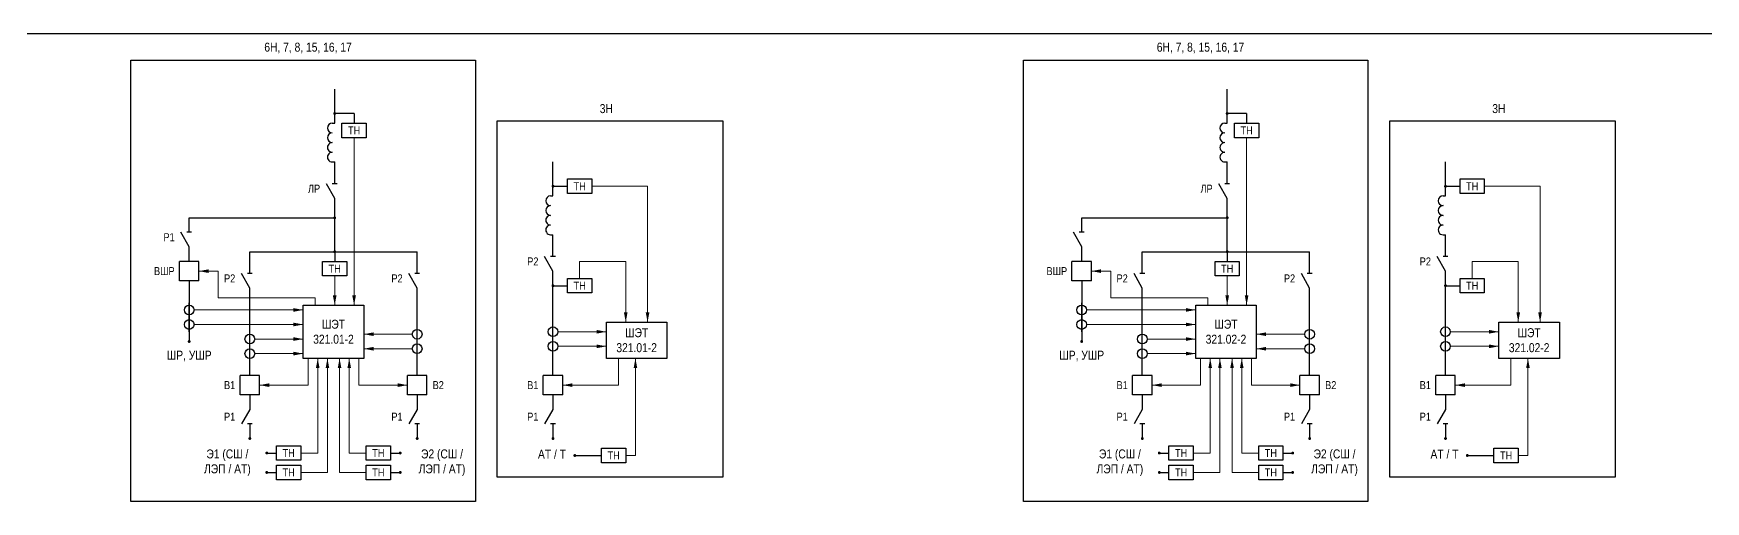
# Model space of a CAD drawing. Header units: millimetres. Extents: x -14593 to 14732, y -17400 to 5232.
# Drawn here: x 3184 to 3873, y -15801 to -15608 of the extents above; entities that cross this region are included whole.
import ezdxf
from ezdxf.enums import TextEntityAlignment as Align

# ---------------------------------------------------------------- set-up
doc = ezdxf.new("R2010")
doc.units = ezdxf.units.MM
doc.layers.add('Основная', color=7, linetype='Continuous', lineweight=30)
doc.layers.add('Тонкая', color=7, linetype='Continuous', lineweight=18)
doc.styles.add('Narrow', font='ARIALN.TTF')
doc.styles.add('Вывод', font='tahoma.ttf', dxfattribs={"height": 2.5})
doc.styles.add('Компонент', font='ARIALN.TTF', dxfattribs={"height": 3.5})

# ---------------------------------------------------------------- blocks, each defined once
blk = doc.blocks.new('*U80')
at = {"color": 0, "linetype": 'ByBlock'}
for p, q in [((0, 0), (-8, 0)), ((-8, -8), (-8, 0)), ((0, -8), (0, 0)), ((0, -8), (-8, -8))]:
    blk.add_line(p, q, dxfattribs=at)
at = {"layer": 'Основная', "style": 'Компонент'}
blk.add_attdef('ОУ', text='', height=3.5, dxfattribs=at).set_placement((-15, -3), align=Align.MIDDLE_CENTER)
blk = doc.blocks.new('*U18')
at = {"color": 0, "linetype": 'ByBlock'}
blk.add_line((0, 0), (6, 3.43), dxfattribs=at)
blk = doc.blocks.new('*U10')
at = {"color": 0}
blk.add_line((0, -1), (0, 1), dxfattribs=at)
blk = doc.blocks.new('*U79')
at = {"color": 0, "linetype": 'ByBlock'}
for p, q in [((0, 3), (0, 9)), ((0, -9), (0, -3))]:
    blk.add_line(p, q, dxfattribs=at)
at = {"color": 0, "linetype": 'ByBlock', "ltscale": 0.25, "rotation": 89.99999999999999}
for name, p in [('*U18', (0, -3)), ('*U10', (0, 3))]:
    blk.add_blockref(name, p, dxfattribs=at)
at = {"layer": 'Основная'}
for tag, height, style, p in [('В1', 2.5, 'Вывод', (2, 7)), ('ОУ', 3.5, 'Компонент', (-12, 0)), ('В2', 2.5, 'Вывод', (2, -7))]:
    blk.add_attdef(tag, text='', height=height, dxfattribs=dict(at, style=style)).set_placement(p, align=Align.MIDDLE_CENTER)
blk = doc.blocks.new('*U81')
at = {"color": 0, "linetype": 'ByBlock'}
for p, q in [((0, 9), (0, 3)), ((0, -3), (0, -9))]:
    blk.add_line(p, q, dxfattribs=at)
at = {"color": 0, "linetype": 'ByBlock', "ltscale": 0.25, "xscale": -1, "rotation": 90}
for name, p in [('*U18', (0, 3)), ('*U10', (0, -3))]:
    blk.add_blockref(name, p, dxfattribs=at)
at = {"layer": 'Основная'}
for tag, height, style, p in [('В2', 2.5, 'Вывод', (2, 7)), ('ОУ', 3.5, 'Компонент', (-12, 0)), ('В1', 2.5, 'Вывод', (2, -7))]:
    blk.add_attdef(tag, text='', height=height, dxfattribs=dict(at, style=style)).set_placement(p, align=Align.MIDDLE_CENTER)
blk = doc.blocks.new('*U86')
at = {"linetype": 'ByBlock'}
blk.add_circle((0, 0), 2, dxfattribs=at)
at = {"layer": 'Основная', "color": 0, "linetype": 'ByBlock', "lineweight": -2}
blk.add_line((0, -3), (0, 3), dxfattribs=at)
at = {"layer": 'Основная', "linetype": 'ByBlock', "style": 'Компонент'}
blk.add_attdef('ОУ', text='', height=3.5, dxfattribs=at).set_placement((-6, 0), align=Align.MIDDLE_CENTER)
blk = doc.blocks.new('*U83')
at = {"ltscale": 0.25}
for p, q in [((0, 8), (1, 8)), ((0, -8), (1, -8))]:
    blk.add_line(p, q, dxfattribs=at)
for centre, major_axis, start_param, end_param in [((0, 6), (0, -2), 3.141593, 6.283185), ((0, -2), (-2, 0), 4.712389, 7.853982), ((0, 2), (0, -2), 3.141593, 6.283185), ((0, -6), (-2, 0), 4.712389, 7.853982)]:
    blk.add_ellipse(centre, major_axis=major_axis, ratio=1, start_param=start_param, end_param=end_param, dxfattribs=at)
at = {"layer": 'Основная'}
for tag, height, style, p in [('В1', 2.5, 'Вывод', (5, 6)), ('ОУ', 3.5, 'Компонент', (-6, 0)), ('В2', 2.5, 'Вывод', (5, -6))]:
    blk.add_attdef(tag, text='', height=height, dxfattribs=dict(at, style=style)).set_placement(p, align=Align.MIDDLE_CENTER)

msp = doc.modelspace()

# ---------------------------------------------------------------- linework, layer by layer
at = {"layer": 'Основная'}
for points in [[(1015, -15608), (7555, -15608)], [(3308, -15645), (3308, -15631)], [(3676, -15645), (3676, -15631)], [(3316, -15641), (3308, -15641)], [(3316, -15641), (3316, -15645)], [(3684, -15641), (3676, -15641)], [(3684, -15641), (3684, -15645)], [(3308, -15664), (3308, -15661)], [(3398, -15675), (3398, -15661)], [(3676, -15664), (3676, -15661)], [(3766, -15675), (3766, -15661)], [(3398, -15671), (3404, -15671)], [(3766, -15671), (3772, -15671)], [(3248, -15684), (3308, -15684)], [(3308, -15698), (3308, -15682)], [(3616, -15684), (3676, -15684)], [(3676, -15698), (3676, -15682)], [(3398, -15694), (3398, -15691)], [(3766, -15694), (3766, -15691)], [(3273, -15701), (3273, -15698)], [(3273, -15698), (3342, -15698)], [(3308, -15698), (3308, -15702)], [(3342, -15701), (3342, -15698)], [(3641, -15701), (3641, -15698)], [(3641, -15698), (3710, -15698)], [(3676, -15698), (3676, -15702)], [(3710, -15701), (3710, -15698)], [(3248, -15710), (3248, -15735)], [(3398, -15712), (3404, -15712)], [(3398, -15728), (3398, -15712)], [(3616, -15710), (3616, -15735)], [(3766, -15712), (3772, -15712)], [(3766, -15728), (3766, -15712)], [(3273, -15731), (3273, -15719)], [(3342, -15729), (3342, -15719)], [(3641, -15731), (3641, -15719)], [(3710, -15729), (3710, -15719)], [(3398, -15749), (3398, -15740)], [(3766, -15749), (3766, -15740)], [(3273, -15749), (3273, -15741)], [(3342, -15749), (3342, -15741)], [(3641, -15749), (3641, -15741)], [(3710, -15749), (3710, -15741)], [(3280, -15781), (3284, -15781)], [(3331, -15781), (3335, -15781)], [(3648, -15781), (3652, -15781)], [(3699, -15781), (3703, -15781)], [(3407, -15782), (3418, -15782)], [(3775, -15782), (3786, -15782)], [(3280, -15789), (3284, -15789)], [(3331, -15789), (3335, -15789)], [(3648, -15789), (3652, -15789)], [(3699, -15789), (3703, -15789)]]:
    msp.add_lwpolyline(points, dxfattribs=at)
at = {"layer": 'Основная', "color": 3}
for points in [[(3224, -15619), (3366, -15619), (3366, -15801), (3224, -15801)], [(3592, -15619), (3734, -15619), (3734, -15801), (3592, -15801)], [(3375, -15644), (3468, -15644), (3468, -15791), (3375, -15791)], [(3743, -15644), (3836, -15644), (3836, -15791), (3743, -15791)]]:
    msp.add_lwpolyline(points, close=True, dxfattribs=at)
at = {"layer": 'Основная', "ltscale": 0.25, "const_width": 0.6}
for points in [[(3307.7, -15641, 1), (3308.3, -15641, 1)], [(3307.7, -15641, 1), (3308.3, -15641, 1)], [(3675.7, -15641, 1), (3676.3, -15641, 1)], [(3675.7, -15641, 1), (3676.3, -15641, 1)], [(3397.7, -15671, 1), (3398.3, -15671, 1)], [(3397.7, -15671, 1), (3398.3, -15671, 1)], [(3765.7, -15671, 1), (3766.3, -15671, 1)], [(3765.7, -15671, 1), (3766.3, -15671, 1)], [(3307.7, -15684, 1), (3308.3, -15684, 1)], [(3307.7, -15684, 1), (3308.3, -15684, 1)], [(3675.7, -15684, 1), (3676.3, -15684, 1)], [(3675.7, -15684, 1), (3676.3, -15684, 1)], [(3307.7, -15698, 1), (3308.3, -15698, 1)], [(3307.7, -15698, 1), (3308.3, -15698, 1)], [(3675.7, -15698, 1), (3676.3, -15698, 1)], [(3675.7, -15698, 1), (3676.3, -15698, 1)], [(3397.7, -15712, 1), (3398.3, -15712, 1)], [(3397.7, -15712, 1), (3398.3, -15712, 1)], [(3765.7, -15712, 1), (3766.3, -15712, 1)], [(3765.7, -15712, 1), (3766.3, -15712, 1)], [(3247.7, -15735, 1), (3248.3, -15735, 1)], [(3615.7, -15735, 1), (3616.3, -15735, 1)], [(3272.7, -15775, 1), (3273.3, -15775, 1)], [(3341.7, -15775, 1), (3342.3, -15775, 1)], [(3397.7, -15775, 1), (3398.3, -15775, 1)], [(3640.7, -15775, 1), (3641.3, -15775, 1)], [(3709.7, -15775, 1), (3710.3, -15775, 1)], [(3765.7, -15775, 1), (3766.3, -15775, 1)], [(3279.7, -15781, 1), (3280.3, -15781, 1)], [(3334.7, -15781, 1), (3335.3, -15781, 1)], [(3406.7, -15782, 1), (3407.3, -15782, 1)], [(3647.7, -15781, 1), (3648.3, -15781, 1)], [(3702.7, -15781, 1), (3703.3, -15781, 1)], [(3774.7, -15782, 1), (3775.3, -15782, 1)], [(3279.7, -15789, 1), (3280.3, -15789, 1)], [(3334.7, -15789, 1), (3335.3, -15789, 1)], [(3647.7, -15789, 1), (3648.3, -15789, 1)], [(3702.7, -15789, 1), (3703.3, -15789, 1)]]:
    msp.add_lwpolyline(points, format="xyb", close=True, dxfattribs=at)
at = {"layer": 'Основная'}
for points in [[(3311, -15645), (3321, -15645), (3321, -15651), (3311, -15651)], [(3679, -15645), (3689, -15645), (3689, -15651), (3679, -15651)], [(3404, -15668), (3414, -15668), (3414, -15674), (3404, -15674)], [(3772, -15668), (3782, -15668), (3782, -15674), (3772, -15674)], [(3303, -15702), (3313, -15702), (3313, -15708), (3303, -15708)], [(3671, -15702), (3681, -15702), (3681, -15708), (3671, -15708)], [(3404, -15709), (3414, -15709), (3414, -15715), (3404, -15715)], [(3772, -15709), (3782, -15709), (3782, -15715), (3772, -15715)], [(3295, -15720), (3320, -15720), (3320, -15742), (3295, -15742)], [(3663, -15720), (3688, -15720), (3688, -15742), (3663, -15742)], [(3420, -15727), (3445, -15727), (3445, -15742), (3420, -15742)], [(3788, -15727), (3813, -15727), (3813, -15742), (3788, -15742)], [(3284, -15778), (3294, -15778), (3294, -15784), (3284, -15784)], [(3321, -15778), (3331, -15778), (3331, -15784), (3321, -15784)], [(3418, -15779), (3428, -15779), (3428, -15785), (3418, -15785)], [(3652, -15778), (3662, -15778), (3662, -15784), (3652, -15784)], [(3689, -15778), (3699, -15778), (3699, -15784), (3689, -15784)], [(3786, -15779), (3796, -15779), (3796, -15785), (3786, -15785)], [(3284, -15786), (3294, -15786), (3294, -15792), (3284, -15792)], [(3321, -15786), (3331, -15786), (3331, -15792), (3321, -15792)], [(3652, -15786), (3662, -15786), (3662, -15792), (3652, -15792)], [(3689, -15786), (3699, -15786), (3699, -15792), (3689, -15792)]]:
    msp.add_lwpolyline(points, close=True, dxfattribs=at)
at = {"layer": 'Тонкая'}
for points in [[(3316, -15651), (3316, -15720)], [(3684, -15651), (3684, -15720)], [(3414, -15671), (3437, -15671)], [(3437, -15671), (3437, -15727)], [(3782, -15671), (3805, -15671)], [(3805, -15671), (3805, -15727)], [(3428, -15702), (3409, -15702)], [(3409, -15702), (3409, -15709)], [(3428, -15727), (3428, -15702)], [(3796, -15702), (3777, -15702)], [(3777, -15702), (3777, -15709)], [(3796, -15727), (3796, -15702)], [(3260, -15706), (3252, -15706)], [(3260, -15717), (3260, -15706)], [(3308, -15708), (3308, -15720)], [(3628, -15706), (3620, -15706)], [(3628, -15717), (3628, -15706)], [(3676, -15708), (3676, -15720)], [(3260, -15717), (3300, -15717)], [(3300, -15717), (3300, -15720)], [(3628, -15717), (3668, -15717)], [(3668, -15717), (3668, -15720)], [(3250, -15722), (3295, -15722)], [(3618, -15722), (3663, -15722)], [(3250, -15728), (3295, -15728)], [(3340, -15732), (3320, -15732)], [(3400, -15731), (3420, -15731)], [(3618, -15728), (3663, -15728)], [(3708, -15732), (3688, -15732)], [(3768, -15731), (3788, -15731)], [(3275, -15734), (3295, -15734)], [(3275, -15740), (3295, -15740)], [(3340, -15738), (3320, -15738)], [(3400, -15737), (3420, -15737)], [(3643, -15734), (3663, -15734)], [(3643, -15740), (3663, -15740)], [(3708, -15738), (3688, -15738)], [(3768, -15737), (3788, -15737)], [(3297, -15742), (3297, -15753), (3277, -15753)], [(3301, -15742), (3301, -15781)], [(3305, -15789), (3305, -15742)], [(3310, -15789), (3310, -15742)], [(3314, -15781), (3314, -15742)], [(3318, -15742), (3318, -15753), (3338, -15753)], [(3425, -15742), (3425, -15753), (3402, -15753)], [(3432, -15782), (3432, -15742)], [(3665, -15742), (3665, -15753), (3645, -15753)], [(3669, -15742), (3669, -15781)], [(3673, -15789), (3673, -15742)], [(3678, -15789), (3678, -15742)], [(3682, -15781), (3682, -15742)], [(3686, -15742), (3686, -15753), (3706, -15753)], [(3793, -15742), (3793, -15753), (3770, -15753)], [(3800, -15782), (3800, -15742)], [(3294, -15781), (3301, -15781)], [(3314, -15781), (3321, -15781)], [(3662, -15781), (3669, -15781)], [(3682, -15781), (3689, -15781)], [(3428, -15782), (3432, -15782)], [(3796, -15782), (3800, -15782)], [(3294, -15789), (3305, -15789)], [(3310, -15789), (3321, -15789)], [(3662, -15789), (3673, -15789)], [(3678, -15789), (3689, -15789)]]:
    msp.add_lwpolyline(points, dxfattribs=at)
at = {"layer": 'Тонкая', "ltscale": 0.3}
for points in [[(3252, -15706, 0, 1.5, 0), (3256, -15706, 0, 0, 0)], [(3620, -15706, 0, 1.5, 0), (3624, -15706, 0, 0, 0)], [(3308, -15720, 0, 1.5, 0), (3308, -15716, 0, 0, 0)], [(3316, -15720, 0, 1.5, 0), (3316, -15716, 0, 0, 0)], [(3676, -15720, 0, 1.5, 0), (3676, -15716, 0, 0, 0)], [(3684, -15720, 0, 1.5, 0), (3684, -15716, 0, 0, 0)], [(3295, -15722, 0, 1.5, 0), (3291, -15722, 0, 0, 0)], [(3428, -15727, 0, 1.5, 0), (3428, -15723, 0, 0, 0)], [(3437, -15727, 0, 1.5, 0), (3437, -15723, 0, 0, 0)], [(3663, -15722, 0, 1.5, 0), (3659, -15722, 0, 0, 0)], [(3796, -15727, 0, 1.5, 0), (3796, -15723, 0, 0, 0)], [(3805, -15727, 0, 1.5, 0), (3805, -15723, 0, 0, 0)], [(3295, -15728, 0, 1.5, 0), (3291, -15728, 0, 0, 0)], [(3295, -15734, 0, 1.5, 0), (3291, -15734, 0, 0, 0)], [(3320, -15732, 0, 1.5, 0), (3324, -15732, 0, 0, 0)], [(3420, -15731, 0, 1.5, 0), (3416, -15731, 0, 0, 0)], [(3663, -15728, 0, 1.5, 0), (3659, -15728, 0, 0, 0)], [(3663, -15734, 0, 1.5, 0), (3659, -15734, 0, 0, 0)], [(3688, -15732, 0, 1.5, 0), (3692, -15732, 0, 0, 0)], [(3788, -15731, 0, 1.5, 0), (3784, -15731, 0, 0, 0)], [(3295, -15740, 0, 1.5, 0), (3291, -15740, 0, 0, 0)], [(3320, -15738, 0, 1.5, 0), (3324, -15738, 0, 0, 0)], [(3420, -15737, 0, 1.5, 0), (3416, -15737, 0, 0, 0)], [(3663, -15740, 0, 1.5, 0), (3659, -15740, 0, 0, 0)], [(3688, -15738, 0, 1.5, 0), (3692, -15738, 0, 0, 0)], [(3788, -15737, 0, 1.5, 0), (3784, -15737, 0, 0, 0)], [(3301, -15742, 0, 1.5, 0), (3301, -15746, 0, 0, 0)], [(3305, -15742, 0, 1.5, 0), (3305, -15746, 0, 0, 0)], [(3310, -15742, 0, 1.5, 0), (3310, -15746, 0, 0, 0)], [(3314, -15742, 0, 1.5, 0), (3314, -15746, 0, 0, 0)], [(3432, -15742, 0, 1.5, 0), (3432, -15746, 0, 0, 0)], [(3669, -15742, 0, 1.5, 0), (3669, -15746, 0, 0, 0)], [(3673, -15742, 0, 1.5, 0), (3673, -15746, 0, 0, 0)], [(3678, -15742, 0, 1.5, 0), (3678, -15746, 0, 0, 0)], [(3682, -15742, 0, 1.5, 0), (3682, -15746, 0, 0, 0)], [(3800, -15742, 0, 1.5, 0), (3800, -15746, 0, 0, 0)], [(3277, -15753, 0, 1.5, 0), (3281, -15753, 0, 0, 0)], [(3338, -15753, 0, 1.5, 0), (3334, -15753, 0, 0, 0)], [(3402, -15753, 0, 1.5, 0), (3406, -15753, 0, 0, 0)], [(3645, -15753, 0, 1.5, 0), (3649, -15753, 0, 0, 0)], [(3706, -15753, 0, 1.5, 0), (3702, -15753, 0, 0, 0)], [(3770, -15753, 0, 1.5, 0), (3774, -15753, 0, 0, 0)]]:
    msp.add_lwpolyline(points, format="xyseb", dxfattribs=at)

# ---------------------------------------------------------------- block references
at = {"layer": 'Основная', "ltscale": 0.35}
for p in [(3307, -15653), (3675, -15653), (3397, -15683), (3765, -15683)]:
    msp.add_blockref('*U83', p, dxfattribs=at)
at = {"layer": 'Основная', "ltscale": 0.25}
for name, p in [('*U79', (3308, -15673)), ('*U79', (3676, -15673)), ('*U79', (3248, -15693)), ('*U79', (3616, -15693)), ('*U79', (3398, -15703)), ('*U79', (3766, -15703)), ('*U80', (3252, -15702)), ('*U79', (3273, -15710)), ('*U79', (3342, -15710)), ('*U80', (3620, -15702)), ('*U79', (3641, -15710)), ('*U79', (3710, -15710)), ('*U86', (3248, -15722)), ('*U86', (3616, -15722)), ('*U86', (3248, -15728)), ('*U86', (3616, -15728)), ('*U86', (3273, -15734)), ('*U86', (3342, -15732)), ('*U86', (3398, -15731)), ('*U86', (3641, -15734)), ('*U86', (3710, -15732)), ('*U86', (3766, -15731)), ('*U86', (3273, -15740)), ('*U86', (3342, -15738)), ('*U86', (3398, -15737)), ('*U86', (3641, -15740)), ('*U86', (3710, -15738)), ('*U86', (3766, -15737)), ('*U80', (3277, -15749)), ('*U80', (3346, -15749)), ('*U80', (3402, -15749)), ('*U80', (3645, -15749)), ('*U80', (3714, -15749)), ('*U80', (3770, -15749)), ('*U81', (3273, -15766)), ('*U81', (3342, -15766)), ('*U81', (3398, -15766)), ('*U81', (3641, -15766)), ('*U81', (3710, -15766)), ('*U81', (3766, -15766))]:
    msp.add_blockref(name, p, dxfattribs=at)

# ---------------------------------------------------------------- texts
at = {"layer": 'Основная', "style": 'Narrow'}
for s, p in [('ЛР', (3302, -15672)), ('ЛР', (3670, -15672)), ('Р1', (3242, -15692)), ('ВШР', (3242, -15706)), ('Р2', (3392, -15702)), ('ВШР', (3610, -15706)), ('Р2', (3760, -15702)), ('Р2', (3267, -15709)), ('Р2', (3336, -15709)), ('Р2', (3635, -15709)), ('Р2', (3704, -15709)), ('В1', (3267, -15753)), ('В2', (3353, -15753)), ('В1', (3392, -15753)), ('В1', (3635, -15753)), ('В2', (3721, -15753)), ('В1', (3760, -15753)), ('Р1', (3267, -15766)), ('Р1', (3336, -15766)), ('Р1', (3392, -15766)), ('Р1', (3635, -15766)), ('Р1', (3704, -15766)), ('Р1', (3760, -15766))]:
    msp.add_text(s, height=3.3, dxfattribs=at).set_placement(p, align=Align.MIDDLE_RIGHT)
at = {"layer": 'Основная', "color": 3, "char_height": 3.7, "attachment_point": 5, "style": 'Narrow'}
for s, insert, width in [('6Н, 7, 8, 15, 16, 17', (3297, -15614), 60), ('6Н, 7, 8, 15, 16, 17', (3665, -15614), 60), ('3Н', (3420, -15639), 45), ('3Н', (3788, -15639), 45)]:
    msp.add_mtext(s, dxfattribs=dict(at, insert=insert, width=width))
at = {"layer": 'Основная', "attachment_point": 5, "style": 'Narrow'}
for s, insert, char_height, width in [('ТН', (3316, -15648), 3.3, 10), ('ТН', (3684, -15648), 3.3, 10), ('ТН', (3409, -15671), 3.3, 10), ('ТН', (3777, -15671), 3.3, 10), ('ТН', (3308, -15705), 3.3, 10), ('ТН', (3676, -15705), 3.3, 10), ('ТН', (3409, -15712), 3.3, 10), ('ТН', (3777, -15712), 3.3, 10), ('ШЭТ 321.01-2', (3307.5, -15731), 3.7, 25), ('ШЭТ 321.02-2', (3675.5, -15731), 3.7, 25), ('ШЭТ 321.01-2', (3432.5, -15734.5), 3.7, 25), ('ШЭТ 321.02-2', (3800.5, -15734.5), 3.7, 25), ('ШР, УШР', (3248, -15741), 3.7, 26.5), ('ШР, УШР', (3616, -15741), 3.7, 26.5), ('Э1 (СШ / ЛЭП / АТ)', (3263.75, -15785), 3.7, 24.5), ('ТН', (3289, -15781), 3.3, 10), ('ТН', (3326, -15781), 3.3, 10), ('Э2 (СШ / ЛЭП / АТ)', (3352.25, -15785), 3.7, 26.5), (' АТ / Т', (3397, -15781.5), 3.7, 12.75), ('ТН', (3423, -15782), 3.3, 10), ('Э1 (СШ / ЛЭП / АТ)', (3631.75, -15785), 3.7, 24.5), ('ТН', (3657, -15781), 3.3, 10), ('ТН', (3694, -15781), 3.3, 10), ('Э2 (СШ / ЛЭП / АТ)', (3720.25, -15785), 3.7, 26.5), (' АТ / Т', (3765, -15781.5), 3.7, 12.75), ('ТН', (3791, -15782), 3.3, 10), ('ТН', (3289, -15789), 3.3, 10), ('ТН', (3326, -15789), 3.3, 10), ('ТН', (3657, -15789), 3.3, 10), ('ТН', (3694, -15789), 3.3, 10)]:
    msp.add_mtext(s, dxfattribs=dict(at, insert=insert, char_height=char_height, width=width))

doc.saveas('drawing.dxf')
